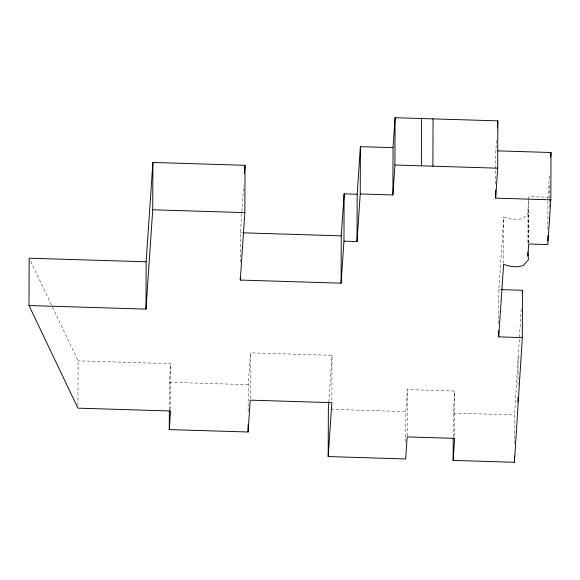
<?xml version="1.0" encoding="UTF-8"?>
<svg xmlns="http://www.w3.org/2000/svg" width="580" height="580" viewBox="0 0 580 580"><rect width="100%" height="100%" fill="white"/><g stroke="black" fill="none" stroke-linecap="round" stroke-linejoin="round"><path stroke-width="0.43" stroke-dasharray="2.9 2.17" d="M77.93 405.471L78.082 360.832L30.327 260.645M169.346 409.944L169.44 382.263L170.701 363.682L78.082 360.832M170.542 409.219L170.701 363.682M240.338 262.211L240.439 232.747L243.614 185.977M248.138 411.474L248.233 384.685L250.393 352.829L332.021 355.337L331.861 401.766M250.234 398.366L250.393 352.829M405.724 441.989L405.833 411.633L407.327 389.579L454.807 391.043L454.647 437.472M407.167 436.008L407.327 389.579M453.226 437.197L453.313 413.09L454.807 391.043M495.712 183.846L495.827 150.807L496.603 139.359M498.749 323.473L498.865 289.55L503.788 217C509.95 219.429 517.28 220.48 523.588 218.08L528.59 212.396L528.025 208.8L528.612 200.129M503.628 263.429L503.788 217M514.475 443.548L514.576 414.976L521.26 308.357M518.027 384.823L518.128 354.467M527.909 242.73L528.025 208.8M528.481 242.752L528.59 212.396M528.684 243.085L528.844 198.44M547.846 229.39L547.962 197.243L549.528 174.152M549.47 207.198L549.499 199.157M549.499 198.266L549.55 184.875M328.853 402.063L332.021 355.337M528.67 199.259L528.851 196.656L547.962 197.243M240.439 232.747L242.244 232.805M498.865 289.55L500.613 289.601M169.44 382.263L248.233 384.685M331.064 409.328L405.833 411.633M453.313 413.09L514.576 414.976"/><path stroke-width="0.87" d="M501.49 289.63L522.493 290.275L522.326 337.596L514.409 462.296L453.147 460.411L454.647 438.364L407.16 436.907L405.666 458.954L328.193 456.569L331.854 402.658L250.226 400.149L248.066 432.006L169.273 429.584L170.534 411.002L77.923 408.153L29 305.522L29.167 258.202L146.145 261.805L152.888 162.458L245.021 165.293L244.854 212.613L240.28 280.067L341.098 283.171L343.954 241.157L344.121 193.836L357.171 194.242L360.405 146.638L393.051 147.646L395.089 117.704L497.858 120.865L497.691 168.185L495.661 198.128L550.833 199.825L551 152.504L497.633 150.865M29 305.522L145.979 309.125L146.145 261.805M145.979 309.125L152.721 209.779L152.888 162.458M169.273 429.584L169.338 410.836M240.28 280.067L240.287 277.392M248.066 432.006L248.088 424.864M328.193 456.569L328.36 409.248L328.853 402.063M341.098 283.171L341.265 235.85L344.121 193.836M343.954 241.157L357.005 241.563L357.171 194.242M357.005 241.563L360.238 193.959L360.405 146.638M360.238 193.959L392.885 194.967L393.051 147.646M392.885 194.967L394.922 165.024L395.089 117.704M421.392 165.837L421.559 118.516M432.897 166.192L433.057 118.871M453.147 460.411L453.226 438.096M495.661 198.128L495.69 190.095M522.326 337.596L498.698 336.871L498.72 330.622M514.409 462.296L514.431 456.047M517.969 401.788L517.984 397.322M498.698 336.871L503.628 264.32C509.784 266.749 517.113 267.8 523.421 265.401L528.423 259.717L527.872 252.554M547.81 240.997L547.824 235.639M549.427 220.588L549.434 218.805M244.47 173.391L245.021 165.293M497.379 127.912L497.858 120.865M522.304 292.987L522.493 290.275M527.858 256.121L528.684 243.977L547.796 244.564L550.833 199.825M550.696 157.02L551 152.504M394.922 165.024L497.691 168.185M152.721 209.779L244.854 212.613M243.143 232.834L341.265 235.85"/></g></svg>
